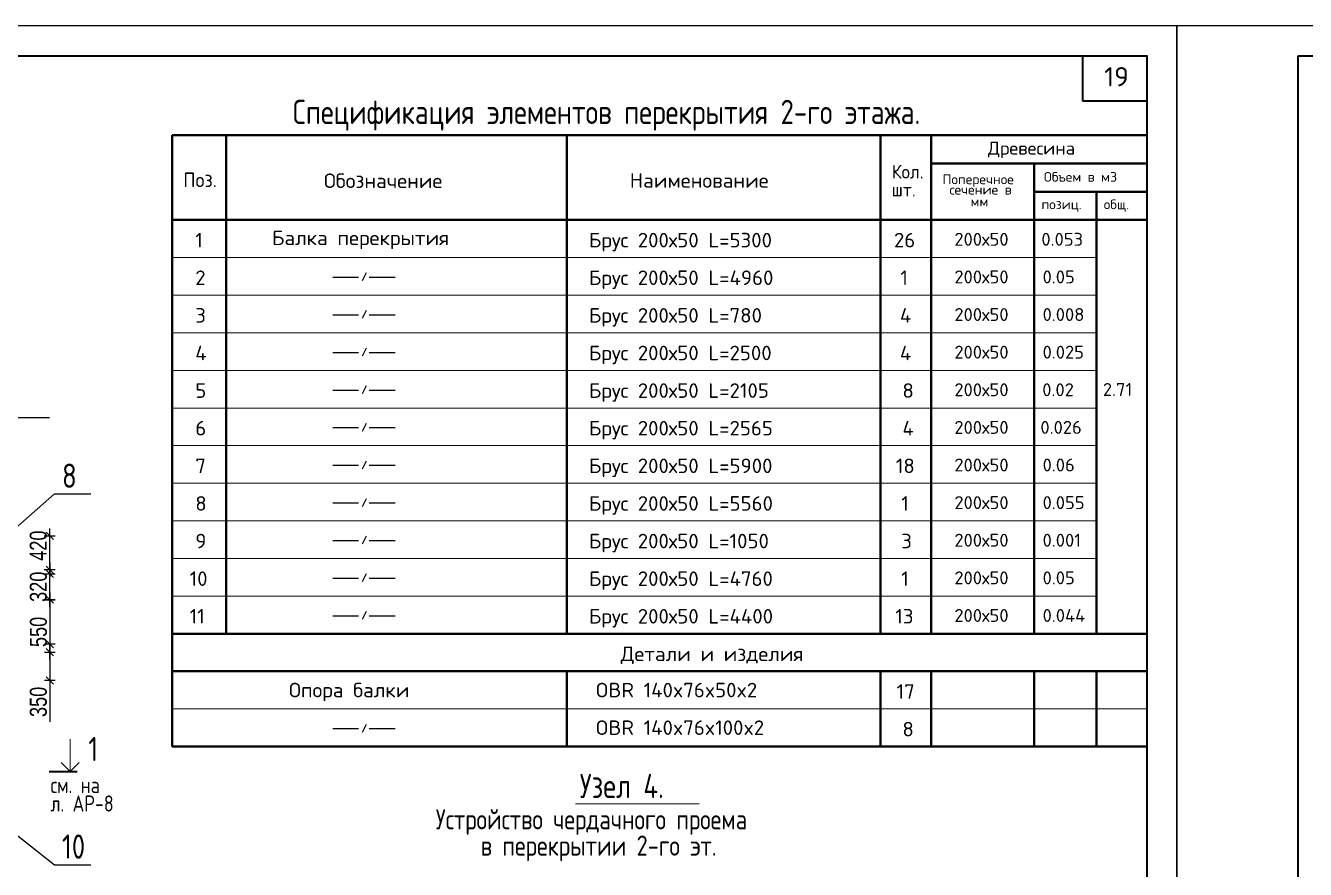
# Model space of a CAD drawing. Extents: x -12289450 to -10763036, y -7834513 to -6150123.
# Drawn here: x -11050273 to -11034430, y -7682705 to -7672261 of the extents above; entities that cross this region are included whole.
import ezdxf

# ---------------------------------------------------------------- set-up
doc = ezdxf.new("R2010")
doc.units = 0
doc.header["$LTSCALE"] = 25
doc.header["$PDMODE"] = 35
doc.linetypes.add('CENTER', pattern=[50.8, 31.75, -6.35, 6.35, -6.35])
doc.layers.get('DefPoints').update_dxf_attribs({"color": 10, "lineweight": 30})
for name, color, linetype in [('001-ПЕРЕГОРОДКИ', 5, 'Continuous'), ('005-РАЗМЕРЫ', 252, 'Continuous'), ('014-ОСИ', 251, 'CENTER'), ('Annotation - Text', 7, 'Continuous'), ('ArchiCAD', 7, 'Continuous'), ('EEE', 7, 'Continuous'), ('Новое', 51, 'Continuous'), ('Примечания', 7, 'Continuous')]:
    doc.layers.add(name, color=color, linetype=linetype)
doc.layers.add('СТЕНЫ', color=5, linetype='Continuous', lineweight=40)
doc.styles.add('GOST 2.304', font='cs_gost2304.shx')
doc.styles.get("Standard").update_dxf_attribs({"font": 'arial.ttf'})
doc.styles.add('TXT0', font='txt', dxfattribs={"width": 0.8})
doc.dimstyles.new('Копия(5) РАЗМЕРЫ', dxfattribs={"dimscale": 30, "dimtxt": 7, "dimasz": 0.15, "dimexe": 0, "dimexo": 0, "dimgap": 1.2, "dimtad": 1, "dimdec": 0, "dimzin": 0, "dimdsep": 46, "dimtxsty": 'TXT0', "dimblk1": 'A8MITTA', "dimblk2": 'A8MITTA', "dimsah": 1, "dimcen": 2, "dimse1": 1, "dimse2": 1, "dimadec": 0, "dimazin": 0, "dimtp": 6, "dimtm": 6, "dimtfac": 1, "dimtdec": 0, "dimtofl": 0, "dimtmove": 0, "dimatfit": 3, "dimldrblk": 'A8MITTA', "dimfxl": 0, "dimtolj": 1, "dimtzin": 0, "dimarcsym": 0})

# ---------------------------------------------------------------- blocks, each defined once
blk = doc.blocks.new('A8MITTA', base_point=(3180, 3140))
for p, q in [((3160, 3140), (3200, 3140)), ((3170, 3130), (3190, 3150)), ((3180, 3155), (3180, 3125))]:
    blk.add_line(p, q)
blk = doc.blocks.new('*D676')
at = {"layer": '005-РАЗМЕРЫ', "color": 0, "lineweight": -2, "ltscale": 1.2, "transparency": 16777216}
blk.add_line((-11049972, -7679372), (-11049972, -7679913), dxfattribs=at)
at = {"layer": 'DefPoints', "color": 0, "ltscale": 1.2, "transparency": 16777216}
for p in [(-11050526, -7679367), (-11050526, -7679917), (-11049972, -7679917)]:
    blk.add_point(p, dxfattribs=at)
at = {"layer": '005-РАЗМЕРЫ', "color": 0, "lineweight": -2, "ltscale": 1.2, "transparency": 16777216, "xscale": 4.5, "yscale": 4.5, "zscale": 4.5}
for p, rotation in [((-11049972, -7679367), 90), ((-11049972, -7679917), 270)]:
    blk.add_blockref('A8MITTA', p, dxfattribs=dict(at, rotation=rotation))
at = {"layer": '005-РАЗМЕРЫ', "color": 0, "ltscale": 1.2, "transparency": 16777216, "insert": (-11050113, -7679766), "char_height": 210, "attachment_point": 5, "rotation": 90, "style": 'TXT0'}
blk.add_mtext('\\A1;550', dxfattribs=at)
blk = doc.blocks.new('*D677')
at = {"layer": '005-РАЗМЕРЫ', "color": 0, "lineweight": -2, "ltscale": 1.2, "transparency": 16777216}
for p, q in [((-11049973, -7680022), (-11049973, -7680363)), ((-11049973, -7680367), (-11049973, -7680878))]:
    blk.add_line(p, q, dxfattribs=at)
at = {"layer": 'DefPoints', "color": 0, "ltscale": 1.2, "transparency": 16777216}
for p in [(-11050087, -7680017), (-11050138, -7680367), (-11049973, -7680367)]:
    blk.add_point(p, dxfattribs=at)
at = {"layer": '005-РАЗМЕРЫ', "color": 0, "lineweight": -2, "ltscale": 1.2, "transparency": 16777216, "xscale": 4.5, "yscale": 4.5, "zscale": 4.5}
for p, rotation in [((-11049973, -7680017), 90), ((-11049973, -7680367), 270)]:
    blk.add_blockref('A8MITTA', p, dxfattribs=dict(at, rotation=rotation))
at = {"layer": '005-РАЗМЕРЫ', "color": 0, "ltscale": 1.2, "transparency": 16777216, "insert": (-11050114, -7680632), "char_height": 210, "attachment_point": 5, "rotation": 90, "style": 'TXT0'}
blk.add_mtext('\\A1;350', dxfattribs=at)
blk = doc.blocks.new('*D716')
at = {"layer": '005-РАЗМЕРЫ', "color": 0, "lineweight": -2, "ltscale": 1.2, "transparency": 16777216}
blk.add_line((-11049973, -7679363), (-11049973, -7679052), dxfattribs=at)
at = {"layer": 'DefPoints', "color": 0, "ltscale": 1.2, "transparency": 16777216}
for p in [(-11050640, -7679047), (-11049973, -7679047), (-11050640, -7679367)]:
    blk.add_point(p, dxfattribs=at)
at = {"layer": '005-РАЗМЕРЫ', "color": 0, "lineweight": -2, "ltscale": 1.2, "transparency": 16777216, "xscale": 4.5, "yscale": 4.5, "zscale": 4.5}
for p, rotation in [((-11049973, -7679047), 90), ((-11049973, -7679367), 270)]:
    blk.add_blockref('A8MITTA', p, dxfattribs=dict(at, rotation=rotation))
at = {"layer": '005-РАЗМЕРЫ', "color": 0, "ltscale": 1.2, "transparency": 16777216, "insert": (-11050114, -7679207), "char_height": 210, "attachment_point": 5, "rotation": 90, "style": 'TXT0'}
blk.add_mtext('\\A1;320', dxfattribs=at)
blk = doc.blocks.new('*D717')
at = {"layer": '005-РАЗМЕРЫ', "color": 0, "lineweight": -2, "ltscale": 1.2, "transparency": 16777216}
blk.add_line((-11049974, -7678993), (-11049974, -7678582), dxfattribs=at)
at = {"layer": 'DefPoints', "color": 0, "ltscale": 1.2, "transparency": 16777216}
for p in [(-11050640, -7678577), (-11049974, -7678577), (-11050640, -7678997)]:
    blk.add_point(p, dxfattribs=at)
at = {"layer": '005-РАЗМЕРЫ', "color": 0, "lineweight": -2, "ltscale": 1.2, "transparency": 16777216, "xscale": 4.5, "yscale": 4.5, "zscale": 4.5}
for p, rotation in [((-11049974, -7678577), 90), ((-11049974, -7678997), 270)]:
    blk.add_blockref('A8MITTA', p, dxfattribs=dict(at, rotation=rotation))
at = {"layer": '005-РАЗМЕРЫ', "color": 0, "ltscale": 1.2, "transparency": 16777216, "insert": (-11050115, -7678698), "char_height": 210, "attachment_point": 5, "rotation": 90, "style": 'TXT0'}
blk.add_mtext('\\A1;420', dxfattribs=at)

msp = doc.modelspace()

# ---------------------------------------------------------------- linework, layer by layer
at = {"color": 7, "linetype": 'Continuous', "lineweight": 25, "ltscale": 75}
for points in [[(-11037017.4, -7674317.3), (-11037017.4, -7677460.1)], [(-11046058.1, -7675323.3), (-11046105.4, -7675422.2)], [(-11046470.8, -7675374.9), (-11046150.9, -7675374.9)], [(-11046019.1, -7675374.9), (-11045699.2, -7675374.9)], [(-11046058.1, -7675788.9), (-11046105.4, -7675887.8)], [(-11046470.8, -7675840.5), (-11046150.9, -7675840.5)], [(-11046019.1, -7675840.5), (-11045699.2, -7675840.5)], [(-11046470.8, -7676306.1), (-11046150.9, -7676306.1)], [(-11046058.1, -7676254.5), (-11046105.4, -7676353.4)], [(-11046019.1, -7676306.1), (-11045699.2, -7676306.1)], [(-11046470.8, -7676771.7), (-11046150.9, -7676771.7)], [(-11046058.1, -7676720.1), (-11046105.4, -7676819)], [(-11046019.1, -7676771.7), (-11045699.2, -7676771.7)], [(-11046470.8, -7677237.3), (-11046150.9, -7677237.3)], [(-11046058.1, -7677185.7), (-11046105.4, -7677284.6)], [(-11046019.1, -7677237.3), (-11045699.2, -7677237.3)], [(-11046470.8, -7677702.9), (-11046150.9, -7677702.9)], [(-11046058.1, -7677651.3), (-11046105.4, -7677750.2)], [(-11046019.1, -7677702.9), (-11045699.2, -7677702.9)], [(-11046470.8, -7678168.4), (-11046150.9, -7678168.4)], [(-11046058.1, -7678116.9), (-11046105.4, -7678215.8)], [(-11046019.1, -7678168.4), (-11045699.2, -7678168.4)], [(-11046470.8, -7678634), (-11046150.9, -7678634)], [(-11046058.1, -7678582.4), (-11046105.4, -7678681.3)], [(-11046019.1, -7678634), (-11045699.2, -7678634)], [(-11046470.8, -7679099.6), (-11046150.9, -7679099.6)], [(-11046058.1, -7679048), (-11046105.4, -7679146.9)], [(-11046019.1, -7679099.6), (-11045699.2, -7679099.6)], [(-11046470.8, -7679565.2), (-11046150.9, -7679565.2)], [(-11046058.1, -7679513.6), (-11046105.4, -7679612.5)], [(-11046019.1, -7679565.2), (-11045699.2, -7679565.2)], [(-11046470.8, -7680962), (-11046150.9, -7680962)], [(-11046058.1, -7680910.4), (-11046105.4, -7681009.3)], [(-11046019.1, -7680962), (-11045699.2, -7680962)]]:
    msp.add_lwpolyline(points, dxfattribs=at)
at = {"color": 7, "linetype": 'Continuous', "lineweight": 15, "ltscale": 75, "extrusion": (0, 1, 0)}
for points, elevation in [([(11048457.2, 0), (11037017.4, 0)], -7675132.1), ([(11048457.2, 0), (11037017.4, 0)], -7675597.7), ([(11048457.2, 0), (11037017.4, 0)], -7676063.3), ([(11048457.2, 0), (11037017.4, 0)], -7676528.9), ([(11048457.2, 0), (11037017.4, 0)], -7676994.5), ([(11048457.2, 0), (11037017.4, 0)], -7677460.1), ([(11048457.2, 0), (11037017.4, 0)], -7677925.7), ([(11048457.2, 0), (11037017.4, 0)], -7678391.3), ([(11048457.2, 0), (11037017.4, 0)], -7678856.8), ([(11048457.2, 0), (11037017.4, 0)], -7679322.4), ([(11048457.2, 0), (11036394.4, 0)], -7679788), ([(11048457.2, 0), (11036394.4, 0)], -7680253.6), ([(11048457.2, 0), (11037017.4, 0)], -7680253.6), ([(11048457.2, 0), (11036394.4, 0)], -7680719.2)]:
    msp.add_lwpolyline(points, dxfattribs=dict(at, elevation=elevation))
at = {"linetype": 'Continuous', "lineweight": 40, "ltscale": 75, "extrusion": (0, 1, 0)}
for elevation in [-7679788, -7680253.6, -7681184.8]:
    msp.add_lwpolyline([(11048457.2, 0), (11036394.4, 0)], dxfattribs=dict(at, elevation=elevation))
at = {"layer": '001-ПЕРЕГОРОДКИ', "lineweight": 18, "ltscale": 100}
msp.add_lwpolyline([(-11049721.9, -7681092.8), (-11049721.9, -7681492.2)], dxfattribs=at)
at = {"layer": '001-ПЕРЕГОРОДКИ', "lineweight": 35, "ltscale": 100}
msp.add_lwpolyline([(-11049982.3, -7681492.2), (-11049634.5, -7681492.2)], dxfattribs=at)
at = {"layer": '014-ОСИ'}
msp.add_lwpolyline([(-11049975.8, -7677117.2), (-11056235.8, -7677117.2)], dxfattribs=at)
at = {"layer": 'ArchiCAD', "color": 7, "linetype": 'Continuous', "lineweight": 35}
for points in [[(-11066019.3, -7672636.3), (-11036394.4, -7672636.3), (-11036394.4, -7694161.2), (-11066019.3, -7694161.2)], [(-11066019.3, -7672636.3), (-11036394.4, -7672636.3), (-11036394.4, -7694161.2), (-11066019.3, -7694161.2)], [(-11034519.4, -7672636.3), (-11004894.6, -7672636.3), (-11004894.6, -7694161.2), (-11034519.4, -7694161.2)], [(-11034519.4, -7672636.3), (-11004894.6, -7672636.3), (-11004894.6, -7694161.2), (-11034519.4, -7694161.2)]]:
    msp.add_lwpolyline(points, close=True, dxfattribs=at)
at = {"layer": 'ArchiCAD', "color": 7, "linetype": 'Continuous', "lineweight": 35, "extrusion": (1, 0, 0), "elevation": -11037188}
msp.add_lwpolyline([(-7672636.3, 0), (-7673191.7, 0)], dxfattribs=at)
at = {"layer": 'ArchiCAD', "color": 7, "linetype": 'Continuous', "lineweight": 35, "extrusion": (0, 1, 0), "elevation": -7673191.7}
msp.add_lwpolyline([(11037188, 0), (11036394.4, 0)], dxfattribs=at)
at = {"layer": 'ArchiCAD', "color": 7, "linetype": 'Continuous', "lineweight": 40, "extrusion": (0, 1, 0)}
for elevation in [-7673619, -7674666.5]:
    msp.add_lwpolyline([(11048457.2, 0), (11036394.4, 0)], dxfattribs=dict(at, elevation=elevation))
at = {"layer": 'ArchiCAD', "color": 7, "linetype": 'Continuous', "lineweight": 40, "extrusion": (1, 0, 0)}
for points, elevation in [([(-7673619, 0), (-7681184.8, 0)], -11048457.2), ([(-7673619, 0), (-7679788, 0)], -11047790.7), ([(-7673619, 0), (-7679788, 0)], -11043573.1), ([(-7673619, 0), (-7679788, 0)], -11039690.3), ([(-7673619, 0), (-7679788, 0)], -11039060.8), ([(-7673968.2, 0), (-7679788, 0)], -11037789.3), ([(-7674317.3, 0), (-7679788, 0)], -11037017.4)]:
    msp.add_lwpolyline(points, dxfattribs=dict(at, elevation=elevation))
at = {"layer": 'ArchiCAD', "color": 7, "linetype": 'Continuous', "lineweight": 40}
for points in [[(-11039060.8, -7673968.2), (-11036394.4, -7673968.2)], [(-11037789.3, -7673968.2), (-11037789.3, -7674666.5), (-11037789.3, -7674317.3), (-11036394.4, -7674317.3)], [(-11043573.1, -7680253.6), (-11043573.1, -7681184.8)], [(-11039690.3, -7680253.6), (-11039690.3, -7681184.8)], [(-11039060.8, -7680253.6), (-11039060.8, -7681184.8)], [(-11037789.3, -7680253.6), (-11037789.3, -7681184.8)], [(-11037017.4, -7680253.6), (-11037017.4, -7681184.8)]]:
    msp.add_lwpolyline(points, dxfattribs=at)
at = {"layer": 'EEE', "lineweight": 15}
msp.add_line((-11043466.3, -7681894.1), (-11041933.1, -7681894.1), dxfattribs=at)
at = {"layer": 'Новое', "color": 7, "linetype": 'Continuous'}
for points in [[(-11067519.3, -7672261.3), (-11036019.4, -7672261.3), (-11036019.4, -7694536.2), (-11067519.3, -7694536.2)], [(-11036019.4, -7672261.3), (-11004519.6, -7672261.3), (-11004519.6, -7694536.2), (-11036019.4, -7694536.2)], [(-11036019.4, -7672261.3), (-11004519.6, -7672261.3), (-11004519.6, -7694536.2), (-11036019.4, -7694536.2)]]:
    msp.add_lwpolyline(points, close=True, dxfattribs=at)
at = {"layer": 'Примечания', "ltscale": 3}
for p, q in [((-11050507.1, -7678581.9), (-11049913.3, -7678057.7)), ((-11049913.3, -7678057.7), (-11049463.3, -7678057.7)), ((-11050507.1, -7682176.9), (-11049913.3, -7682647.9)), ((-11049913.3, -7682647.9), (-11049463.3, -7682647.9))]:
    msp.add_line(p, q, dxfattribs=at)
at = {"layer": 'СТЕНЫ', "color": 5, "lineweight": 30}
for points in [[(-11049721.9, -7681492.2), (-11049832.9, -7681381.2)], [(-11049721.9, -7681492.2), (-11049610.8, -7681381.2)]]:
    msp.add_lwpolyline(points, dxfattribs=at)

# ---------------------------------------------------------------- texts
at = {"insert": (-11036921.3, -7672775), "char_height": 238.064, "width": 453.455, "attachment_point": 1}
msp.add_mtext('{\\Fsimplex|c0;19}', dxfattribs=at)
at = {"color": 7, "linetype": 'Continuous', "lineweight": 25, "ltscale": 75, "width": 3191.222, "attachment_point": 1, "style": 'GOST 2.304'}
for s, insert, char_height in [('{\\Fsimplex|c0;1}', (-11048172.1, -7674826.4), 180), ('{\\Fsimplex|c204;Балка перекрытия}', (-11047221.9, -7674798.9), 180), ('{\\Fsimplex|c204;Брус \\Fsimplex|c0;200\\Fsimplex|c204;х5\\Fsimplex|c0;0\\Fsimplex|c204; \\Fsimplex|c0;L=5300}', (-11043299.2, -7674826.4), 180), ('{\\Fsimplex|c0;26}', (-11039523, -7674826.4), 180), ('{\\Fsimplex|c0;200\\Fsimplex|c204;х5\\Fsimplex|c0;0\\Fsimplex|c204; }', (-11038775.1, -7674826.4), 160), ('{\\Fsimplex|c0;0.053}', (-11037698.1, -7674826.4), 160), ('{\\Fsimplex|c0;2}', (-11048172.1, -7675292), 180), ('{\\Fsimplex|c204;Брус \\Fsimplex|c0;200\\Fsimplex|c204;х5\\Fsimplex|c0;0\\Fsimplex|c204; \\Fsimplex|c0;L=4960}', (-11043299.2, -7675292), 180), ('{\\Fsimplex|c0;1}', (-11039444.1, -7675292), 180), ('{\\Fsimplex|c0;200\\Fsimplex|c204;х5\\Fsimplex|c0;0\\Fsimplex|c204; }', (-11038775.1, -7675292), 160), ('{\\Fsimplex|c0;0.05}', (-11037683.1, -7675292), 160), ('{\\Fsimplex|c0;3}', (-11048172.1, -7675757.6), 180), ('{\\Fsimplex|c204;Брус \\Fsimplex|c0;200\\Fsimplex|c204;х5\\Fsimplex|c0;0\\Fsimplex|c204; \\Fsimplex|c0;L=780}', (-11043299.2, -7675757.6), 180), ('{\\Fsimplex|c0;4}', (-11039449.1, -7675757.6), 180), ('{\\Fsimplex|c0;200\\Fsimplex|c204;х5\\Fsimplex|c0;0\\Fsimplex|c204; }', (-11038775.1, -7675757.6), 160), ('{\\Fsimplex|c0;0.008}', (-11037683.1, -7675757.6), 160), ('{\\Fsimplex|c0;4}', (-11048172.1, -7676223.2), 180), ('{\\Fsimplex|c204;Брус \\Fsimplex|c0;200\\Fsimplex|c204;х5\\Fsimplex|c0;0\\Fsimplex|c204; \\Fsimplex|c0;L=2500}', (-11043299.2, -7676223.2), 180), ('{\\Fsimplex|c0;4}', (-11039449.1, -7676223.2), 180), ('{\\Fsimplex|c0;200\\Fsimplex|c204;х5\\Fsimplex|c0;0\\Fsimplex|c204; }', (-11038775.1, -7676223.2), 160), ('{\\Fsimplex|c0;0.025}', (-11037683.1, -7676223.2), 160), ('{\\Fsimplex|c204;5}', (-11048172.1, -7676688.8), 180), ('{\\Fsimplex|c204;Брус \\Fsimplex|c0;200\\Fsimplex|c204;х5\\Fsimplex|c0;0\\Fsimplex|c204; \\Fsimplex|c0;L=2105}', (-11043299.2, -7676688.8), 180), ('{\\Fsimplex|c0;8}', (-11039418.3, -7676688.8), 180), ('{\\Fsimplex|c0;200\\Fsimplex|c204;х5\\Fsimplex|c0;0\\Fsimplex|c204; }', (-11038775.1, -7676688.8), 160), ('{\\Fsimplex|c0;0.02}', (-11037687.3, -7676688.8), 160), ('{\\Fsimplex|c0;2.71}', (-11036937.2, -7676685.7), 160), ('{\\Fsimplex|c204;6}', (-11048172.1, -7677154.4), 180), ('{\\Fsimplex|c204;Брус \\Fsimplex|c0;200\\Fsimplex|c204;х5\\Fsimplex|c0;0\\Fsimplex|c204; \\Fsimplex|c0;L=2565}', (-11043299.2, -7677154.4), 180), ('{\\Fsimplex|c204;4}', (-11039418.3, -7677154.4), 180), ('{\\Fsimplex|c0;200\\Fsimplex|c204;х5\\Fsimplex|c0;0\\Fsimplex|c204; }', (-11038775.1, -7677154.4), 160), ('{\\Fsimplex|c0;0.026}', (-11037710.2, -7677154.4), 160), ('{\\Fsimplex|c204;7}', (-11048172.1, -7677620), 180), ('{\\Fsimplex|c204;Брус \\Fsimplex|c0;200\\Fsimplex|c204;х5\\Fsimplex|c0;0\\Fsimplex|c204; \\Fsimplex|c0;L=5900}', (-11043299.2, -7677620), 180), ('{\\Fsimplex|c0;18}', (-11039500.3, -7677620), 180), ('{\\Fsimplex|c0;200\\Fsimplex|c204;х5\\Fsimplex|c0;0\\Fsimplex|c204; }', (-11038775.1, -7677620), 160), ('{\\Fsimplex|c0;0.06}', (-11037683.1, -7677620), 160), ('{\\Fsimplex|c0;8}', (-11048172.1, -7678085.6), 180), ('{\\Fsimplex|c204;Брус \\Fsimplex|c0;200\\Fsimplex|c204;х5\\Fsimplex|c0;0\\Fsimplex|c204; \\Fsimplex|c0;L=5560}', (-11043299.2, -7678085.6), 180), ('{\\Fsimplex|c0;1}', (-11039432.8, -7678085.6), 180), ('{\\Fsimplex|c0;200\\Fsimplex|c204;х5\\Fsimplex|c0;0\\Fsimplex|c204; }', (-11038775.1, -7678085.6), 160), ('{\\Fsimplex|c0;0.055}', (-11037683.1, -7678085.6), 160), ('{\\Fsimplex|c0;9}', (-11048172.1, -7678551.2), 180), ('{\\Fsimplex|c204;Брус \\Fsimplex|c0;200\\Fsimplex|c204;х5\\Fsimplex|c0;0\\Fsimplex|c204; \\Fsimplex|c0;L=1050}', (-11043299.2, -7678551.2), 180), ('{\\Fsimplex|c0;3}', (-11039432.8, -7678551.2), 180), ('{\\Fsimplex|c0;200\\Fsimplex|c204;х5\\Fsimplex|c0;0\\Fsimplex|c204; }', (-11038775.1, -7678551.2), 160), ('{\\Fsimplex|c0;0.001}', (-11037683.1, -7678551.2), 160), ('{\\Fsimplex|c0;10}', (-11048242.2, -7679016.8), 180), ('{\\Fsimplex|c204;Брус \\Fsimplex|c0;200\\Fsimplex|c204;х5\\Fsimplex|c0;0\\Fsimplex|c204; \\Fsimplex|c0;L=4760}', (-11043299.2, -7679016.8), 180), ('{\\Fsimplex|c0;1}', (-11039432.8, -7679016.8), 180), ('{\\Fsimplex|c0;200\\Fsimplex|c204;х5\\Fsimplex|c0;0\\Fsimplex|c204; }', (-11038775.1, -7679016.8), 160), ('{\\Fsimplex|c0;0.05}', (-11037683.1, -7679016.8), 160), ('{\\Fsimplex|c0;11}', (-11048242.2, -7679482.3), 180), ('{\\Fsimplex|c204;Брус \\Fsimplex|c0;200\\Fsimplex|c204;х5\\Fsimplex|c0;0\\Fsimplex|c204; \\Fsimplex|c0;L=4400}', (-11043299.2, -7679482.3), 180), ('{\\Fsimplex|c0;13}', (-11039506.4, -7679482.3), 180), ('{\\Fsimplex|c0;200\\Fsimplex|c204;х5\\Fsimplex|c0;0\\Fsimplex|c204; }', (-11038775.1, -7679482.3), 160), ('{\\Fsimplex|c0;0.044}', (-11037683.1, -7679482.3), 160), ('{\\Fsimplex|c204;Детали и изделия}', (-11042904.9, -7679947.9), 180), ('{\\Fsimplex|c204;Опора балки}', (-11047011.5, -7680395.5), 180), ('{\\Fsimplex|c0;OBR 140x76x50x2}', (-11043217.7, -7680395.5), 180), ('{\\Fsimplex|c0;17}', (-11039491.3, -7680413.5), 180), ('{\\Fsimplex|c0;OBR 140x76x100x2}', (-11043217.7, -7680861.1), 180), ('{\\Fsimplex|c0;8}', (-11039418.3, -7680879.1), 180)]:
    msp.add_mtext(s, dxfattribs=dict(at, insert=insert, char_height=char_height))
at = {"layer": 'Annotation - Text', "color": 0, "lineweight": 25, "style": 'GOST 2.304'}
for s, height, p in [('Спецификация элементов перекрытия 2-го этажа.', 300, (-11046965.6, -7673479.7)), ('Узел 4.', 300, (-11043412.2, -7681822.3)), ('Устройство чердачного проема ', 250, (-11045194.4, -7682210.4)), ('в перекрытии 2-го эт.', 250, (-11044639.7, -7682535.7))]:
    msp.add_text(s, height=height, dxfattribs=at).set_placement(p)
at = {"layer": 'Annotation - Text', "color": 0, "lineweight": 25, "width": 1575.721, "attachment_point": 1, "style": 'GOST 2.304'}
for s, insert, char_height in [('{\\Fsimplex|c204;Древесина}', (-11038360.9, -7673698.2), 160), ('\\Fsimplex.shx;\\W0.9213366588;\\T1.0000000000;\\o\\lПоз.', (-11048321.5, -7674080.4), 180), ('\\Fsimplex.shx;\\W1.0000000000;\\T1.0000000000;\\o\\lОбозначение', (-11046579.6, -7674091.7), 180), ('\\Fsimplex.shx;\\W1.0000000000;\\T1.0000000000;\\o\\lНаименование', (-11042794, -7674088.2), 180), ('\\Fsimplex.shx;\\W0.9039529482;\\T1.0000000000;\\o\\lКол.', (-11039551.3, -7673984.7), 170), ('{\\Fsimplex|c204;Объем в м3}', (-11037666.6, -7674073.6), 120), ('{\\Fsimplex|c204;Поперечное}', (-11038921.9, -7674104.1), 120), ('{\\Fsimplex|c204;\\W0.90395;шт\\Fsimplex|c0;.}', (-11039551.3, -7674206.5), 170), ('{\\Fsimplex|c204;сечение в }', (-11038835.6, -7674232.2), 120), ('{\\Fsimplex|c204; мм}', (-11038654.5, -7674378.3), 120), ('{\\Fsimplex|c204;общ.}', (-11036925.6, -7674413.7), 120), ('{\\Fsimplex|c204;позиц. }', (-11037697.5, -7674413.7), 120)]:
    msp.add_mtext(s, dxfattribs=dict(at, insert=insert, char_height=char_height))
at = {"layer": 'Примечания', "ltscale": 3, "style": 'GOST 2.304'}
for s, p in [('8', (-11049821.8, -7677982.7)), ('10', (-11049821.8, -7682572.9))]:
    msp.add_text(s, height=300, rotation=0.00004, dxfattribs=at).set_placement(p)
at = {"layer": 'Примечания', "color": 7, "lineweight": 25, "attachment_point": 4}
for s, insert, char_height in [('{\\fGOST 2.304 type A|b0|i0|c0|p34;1}', (-11049496.1, -7681214.9), 300), ('{\\fGOST 2.304 type A|b0|i0|c204|p34;см. на}', (-11049963.9, -7681661.4), 200), ('{\\fGOST 2.304 type A|b0|i0|c204|p34;л. АР-\\fGOST 2.304 type A|b0|i0|c0|p34;8}', (-11049963.9, -7681890.1), 200)]:
    msp.add_mtext(s, dxfattribs=dict(at, insert=insert, char_height=char_height))

# ---------------------------------------------------------------- dimensions: what is measured, and where the dimension line sits
at = {"layer": '005-РАЗМЕРЫ', "ltscale": 1.2}
for base, p1, p2, picture, middle in [((-11049974.1, -7678577.2), (-11050640, -7678997.2), (-11050640, -7678577.2), '*D717', (-11049974.1, -7678698)), ((-11049973, -7679047.2), (-11050640, -7679367.2), (-11050640, -7679047.2), '*D716', (-11049973, -7679207.2)), ((-11049972.3, -7679917.2), (-11050525.8, -7679367.2), (-11050525.8, -7679917.2), '*D676', (-11049972.3, -7679766)), ((-11049973, -7680367.2), (-11050086.7, -7680017.2), (-11050137.5, -7680367.2), '*D677', (-11049973, -7680631.7))]:
    dim = msp.add_linear_dim(base=base, p1=p1, p2=p2, angle=90, dimstyle='Копия(5) РАЗМЕРЫ', dxfattribs=at)
    dim.commit()
    dim.dimension.update_dxf_attribs({"geometry": picture, "text_midpoint": middle, "dimtype": 160})

doc.saveas('drawing.dxf')
